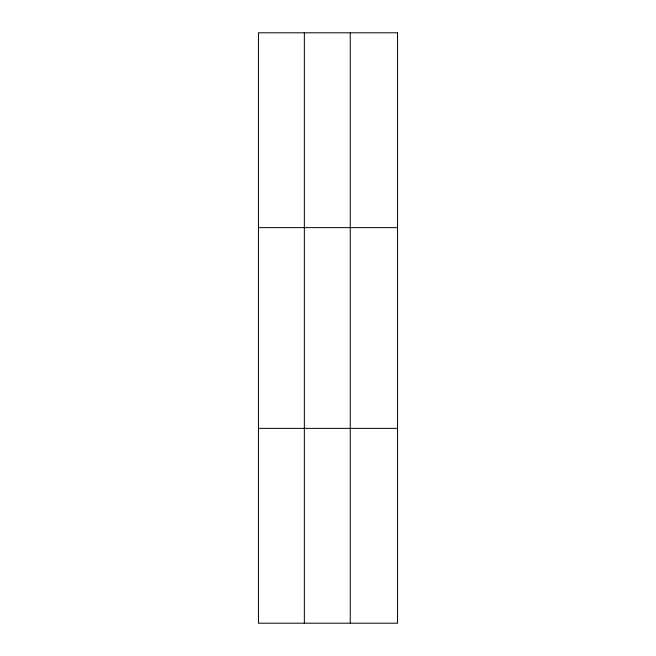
<?xml version="1.0" encoding="UTF-8"?>
<svg xmlns="http://www.w3.org/2000/svg" width="656" height="656" viewBox="0 0 656 656"><rect width="100%" height="100%" fill="white"/><g stroke="black" fill="none" stroke-linecap="round" stroke-linejoin="round"><path stroke-width="0.98" d="M304.351 623.2L304.351 32.8M350.255 623.2L350.255 32.8M258.448 227.632L397.552 227.632M258.448 428.368L397.552 428.368M397.552 32.8L397.552 623.2L258.448 623.2L258.448 32.8L397.552 32.8"/></g></svg>
